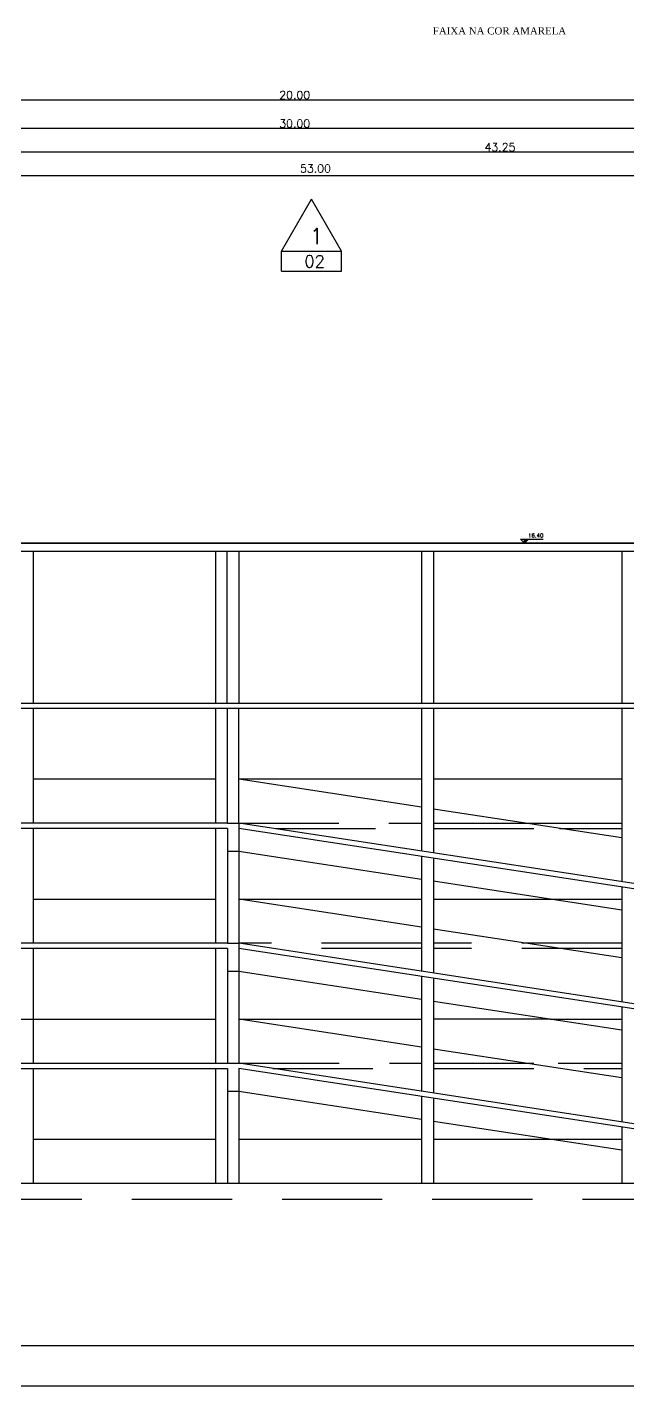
# Model space of a CAD drawing. Header units: millimetres. Extents: x 682 to 1119, y 341 to 434.
# Drawn here: x 1062.1 to 1077.1, y 340.63 to 374.58 of the extents above; entities that cross this region are included whole.
import ezdxf

# ---------------------------------------------------------------- set-up
doc = ezdxf.new("R2010")
doc.units = ezdxf.units.MM
doc.linetypes.add('DASHED', pattern=[0.75, 0.5, -0.25])
doc.linetypes.add('HIDDEN', pattern=[0.375, 0.25, -0.125])
for name, color, linetype in [('AR-ALVENARIA_EM_VISTA-001-C', 1, 'Continuous'), ('AR-ALVENARIA_EM_VISTA-002-C', 2, 'Continuous'), ('AR-ALVENARIA_EM_VISTA-004-C', 4, 'Continuous'), ('AR-COBERTURA_EM_VISTA-002-C', 2, 'Continuous'), ('AR-COTAS-001-C', 1, 'Continuous'), ('AR-INDICAÇÕES_GRÁFICAS-002-C', 2, 'Continuous'), ('AR-TEXTOS_ALTURA_2_0MM-002-C', 2, 'Continuous'), ('AR-TEXTOS_ALTURA_3_0MM-003C', 3, 'Continuous'), ('AR-TEXTOS_ALTURA_4_0MM-004-C', 4, 'Continuous'), ('CORTE', 7, 'Continuous'), ('PENA-06', 6, 'Continuous'), ('PENA_2', 2, 'Continuous'), ('PENA_6', 5, 'Continuous')]:
    doc.layers.add(name, color=color, linetype=linetype)
doc.styles.add('R80', font='simplex.shx', dxfattribs={"height": 0.1})
doc.styles.add('ROMAND', font='times.ttf')
doc.styles.add('ROMANS', font='romans')
doc.styles.add('T20', font='simplex.shx', dxfattribs={"height": 0.2})
doc.dimstyles.new('ISO-25_WS', dxfattribs={"dimscale": 0.282828, "dimtxt": 0.8, "dimasz": 2, "dimexe": 0.1, "dimexo": 0.625, "dimgap": 0.325, "dimtad": 1, "dimzin": 4, "dimdsep": 46, "dimtxsty": 'Standard', "dimsah": 1, "dimcen": 2.5, "dimadec": 0, "dimazin": 0, "dimtfac": 1, "dimtdec": 0, "dimtmove": 2, "dimatfit": 3, "dimfxl": 1, "dimtolj": 1, "dimtzin": 0, "dimarcsym": 0})

# ---------------------------------------------------------------- blocks, each defined once
blk = doc.blocks.new('_DOT')
at = {"color": 0, "linetype": 'ByBlock'}
blk.add_line((-0.5, 0), (-1, 0), dxfattribs=at)
at = {"color": 0, "linetype": 'ByBlock', "const_width": 0.5}
blk.add_lwpolyline([(-0.25, 0, 1), (0.25, 0, 1)], format="xyb", close=True, dxfattribs=at)
blk = doc.blocks.new('*D162')
at = {"layer": 'AR-COTAS-001-C', "color": 1, "lineweight": -2}
for p, q in [((1042.916, 374.305), (1042.916, 370.771)), ((1095.684, 372.305), (1095.684, 370.771)), ((1095.634, 370.871), (1042.966, 370.871))]:
    blk.add_line(p, q, dxfattribs=at)
at = {"layer": 'DEFPOINTS', "color": 0}
for p in [(1042.916, 374.405), (1095.684, 372.405), (1042.916, 370.871)]:
    blk.add_point(p, dxfattribs=at)
at = {"layer": 'AR-COTAS-001-C', "color": 1, "lineweight": -2, "xscale": 0.05, "yscale": 0.05, "zscale": 0.05, "rotation": 180}
blk.add_blockref('_DOT', (1042.916, 370.871), dxfattribs=at)
at = {"layer": 'AR-COTAS-001-C', "color": 1, "lineweight": -2, "xscale": 0.05, "yscale": 0.05, "zscale": 0.05}
blk.add_blockref('_DOT', (1095.684, 370.871), dxfattribs=at)
at = {"layer": 'AR-COTAS-001-C', "color": 3, "insert": (1069.3, 371.051), "char_height": 0.2, "attachment_point": 5, "style": 'ROMANS'}
blk.add_mtext('\\A1;53.00', dxfattribs=at)
blk = doc.blocks.new('*D172')
at = {"layer": 'AR-COTAS-001-C', "color": 1, "lineweight": -2}
for p, q in [((1058.781, 373.338), (1058.781, 372.663)), ((1078.781, 373.338), (1078.781, 372.663)), ((1078.731, 372.763), (1058.831, 372.763))]:
    blk.add_line(p, q, dxfattribs=at)
at = {"layer": 'DEFPOINTS', "color": 0}
for p in [(1058.781, 373.438), (1078.781, 373.438), (1058.781, 372.763)]:
    blk.add_point(p, dxfattribs=at)
at = {"layer": 'AR-COTAS-001-C', "color": 1, "lineweight": -2, "xscale": 0.05, "yscale": 0.05, "zscale": 0.05, "rotation": 180}
blk.add_blockref('_DOT', (1058.781, 372.763), dxfattribs=at)
at = {"layer": 'AR-COTAS-001-C', "color": 1, "lineweight": -2, "xscale": 0.05, "yscale": 0.05, "zscale": 0.05}
blk.add_blockref('_DOT', (1078.781, 372.763), dxfattribs=at)
at = {"layer": 'AR-COTAS-001-C', "color": 3, "insert": (1068.781, 372.888), "char_height": 0.2, "attachment_point": 5, "style": 'ROMANS'}
blk.add_mtext('\\A1;20.00', dxfattribs=at)
blk = doc.blocks.new('*D176')
at = {"layer": 'AR-COTAS-001-C', "color": 1, "lineweight": -2}
for p, q in [((1053.781, 372.624), (1053.781, 371.949)), ((1083.781, 372.624), (1083.781, 371.949)), ((1083.731, 372.049), (1053.831, 372.049))]:
    blk.add_line(p, q, dxfattribs=at)
at = {"layer": 'DEFPOINTS', "color": 0}
for p in [(1053.781, 372.724), (1083.781, 372.724), (1053.781, 372.049)]:
    blk.add_point(p, dxfattribs=at)
at = {"layer": 'AR-COTAS-001-C', "color": 1, "lineweight": -2, "xscale": 0.05, "yscale": 0.05, "zscale": 0.05, "rotation": 180}
blk.add_blockref('_DOT', (1053.781, 372.049), dxfattribs=at)
at = {"layer": 'AR-COTAS-001-C', "color": 1, "lineweight": -2, "xscale": 0.05, "yscale": 0.05, "zscale": 0.05}
blk.add_blockref('_DOT', (1083.781, 372.049), dxfattribs=at)
at = {"layer": 'AR-COTAS-001-C', "color": 3, "insert": (1068.781, 372.174), "char_height": 0.2, "attachment_point": 5, "style": 'ROMANS'}
blk.add_mtext('\\A1;30.00', dxfattribs=at)
blk = doc.blocks.new('*D179')
at = {"layer": 'AR-COTAS-001-C', "color": 1, "lineweight": -2}
for p, q in [((1052.281, 372.033), (1052.281, 371.358)), ((1095.534, 372.033), (1095.534, 371.358)), ((1095.484, 371.458), (1052.331, 371.458))]:
    blk.add_line(p, q, dxfattribs=at)
at = {"layer": 'DEFPOINTS', "color": 0}
for p in [(1052.281, 372.133), (1095.534, 372.133), (1052.281, 371.458)]:
    blk.add_point(p, dxfattribs=at)
at = {"layer": 'AR-COTAS-001-C', "color": 1, "lineweight": -2, "xscale": 0.05, "yscale": 0.05, "zscale": 0.05, "rotation": 180}
blk.add_blockref('_DOT', (1052.281, 371.458), dxfattribs=at)
at = {"layer": 'AR-COTAS-001-C', "color": 1, "lineweight": -2, "xscale": 0.05, "yscale": 0.05, "zscale": 0.05}
blk.add_blockref('_DOT', (1095.534, 371.458), dxfattribs=at)
at = {"layer": 'AR-COTAS-001-C', "color": 3, "insert": (1073.908, 371.583), "char_height": 0.2, "attachment_point": 5, "style": 'ROMANS'}
blk.add_mtext('\\A1;43.25', dxfattribs=at)

msp = doc.modelspace()

# ---------------------------------------------------------------- hatches: boundary and pattern name
at = {"layer": 'AR-INDICAÇÕES_GRÁFICAS-002-C', "ltscale": 2}
msp.add_hatch(color=256, dxfattribs=at).paths.add_polyline_path([(1074.622, 361.79), (1074.522, 361.79), (1074.522, 361.69)])

# ---------------------------------------------------------------- linework, layer by layer
at = {"layer": 'AR-ALVENARIA_EM_VISTA-001-C', "ltscale": 5}
for p, q in [((1066.8, 355.79), (1062.25, 355.79)), ((1071.95, 355.79), (1067.385, 355.79)), ((1076.95, 355.79), (1072.25, 355.79)), ((1062.25, 346.79), (1066.8, 346.79)), ((1067.385, 346.79), (1071.95, 346.79)), ((1072.25, 346.79), (1075.158, 346.79))]:
    msp.add_line(p, q, dxfattribs=at)
at = {"layer": 'AR-ALVENARIA_EM_VISTA-001-C', "linetype": 'DASHED', "ltscale": 5}
for p, q in [((1067.385, 354.69), (1071.95, 354.69)), ((1068.298, 354.56), (1071.95, 354.56)), ((1072.25, 354.69), (1074.544, 354.69)), ((1072.25, 354.56), (1075.391, 354.56)), ((1075.158, 352.79), (1076.95, 352.79)), ((1071.95, 351.69), (1067.385, 351.69)), ((1071.95, 351.56), (1068.233, 351.56)), ((1076.95, 351.69), (1072.25, 351.69)), ((1076.95, 351.56), (1072.25, 351.56)), ((1075.158, 349.79), (1076.95, 349.79)), ((1067.395, 348.688), (1071.95, 348.688)), ((1068.233, 348.56), (1071.95, 348.56)), ((1072.25, 348.688), (1075.361, 348.688)), ((1072.25, 348.56), (1076.238, 348.56)), ((1075.158, 346.79), (1076.95, 346.79)), ((1038.467, 345.29), (1097.4, 345.29))]:
    msp.add_line(p, q, dxfattribs=at)
at = {"layer": 'AR-ALVENARIA_EM_VISTA-001-C', "ltscale": 2}
for p, q in [((1074.544, 354.69), (1076.95, 354.69)), ((1075.391, 354.56), (1076.95, 354.56)), ((1062.25, 352.79), (1066.8, 352.79)), ((1067.385, 352.79), (1071.95, 352.79)), ((1072.25, 352.79), (1075.158, 352.79)), ((1057.4, 349.79), (1066.8, 349.79)), ((1067.385, 349.79), (1071.95, 349.79)), ((1075.158, 349.79), (1072.25, 349.79)), ((1075.361, 348.688), (1076.95, 348.688)), ((1076.238, 348.56), (1076.95, 348.56))]:
    msp.add_line(p, q, dxfattribs=at)
at = {"layer": 'AR-ALVENARIA_EM_VISTA-002-C', "ltscale": 2}
for p, q in [((1055.477, 361.69), (1085.477, 361.69)), ((1062.25, 361.49), (1062.25, 357.69)), ((1066.8, 361.49), (1066.8, 357.69)), ((1067.085, 361.49), (1067.085, 357.69)), ((1067.385, 361.49), (1067.385, 357.69)), ((1071.95, 361.49), (1071.95, 357.69)), ((1072.25, 361.49), (1072.25, 357.69)), ((1076.95, 361.49), (1076.95, 357.69)), ((1062.25, 357.56), (1062.25, 354.69)), ((1066.8, 357.56), (1066.8, 354.69)), ((1067.1, 354.69), (1067.1, 357.56)), ((1067.385, 354.69), (1067.385, 357.56)), ((1071.95, 357.56), (1071.95, 354)), ((1072.25, 357.56), (1072.25, 353.954)), ((1076.95, 357.56), (1076.95, 353.233)), ((1062.25, 354.56), (1062.25, 351.69)), ((1066.8, 354.56), (1066.8, 351.69)), ((1067.1, 353.982), (1067.1, 351.69)), ((1067.385, 353.982), (1067.385, 351.69)), ((1071.95, 353.858), (1071.95, 350.99)), ((1072.25, 353.812), (1072.25, 350.944)), ((1076.95, 353.092), (1076.95, 350.223)), ((1062.25, 351.56), (1062.25, 348.69)), ((1066.8, 351.56), (1066.8, 348.69)), ((1067.1, 351.025), (1067.1, 348.69)), ((1067.385, 351.025), (1067.385, 348.69)), ((1071.95, 350.858), (1071.95, 347.99)), ((1072.25, 350.812), (1072.25, 347.944)), ((1076.95, 350.092), (1076.95, 347.223)), ((1062.25, 348.56), (1062.25, 345.69)), ((1066.8, 348.56), (1066.8, 345.69)), ((1067.1, 347.982), (1067.1, 345.69)), ((1067.385, 347.982), (1067.385, 345.69)), ((1071.95, 347.858), (1071.95, 345.69)), ((1072.25, 347.812), (1072.25, 345.69)), ((1076.95, 347.092), (1076.95, 345.69)), ((1071.95, 346.417), (1071.95, 345.69)), ((1072.25, 346.462), (1072.25, 345.69))]:
    msp.add_line(p, q, dxfattribs=at)
at = {"layer": 'AR-ALVENARIA_EM_VISTA-004-C', "ltscale": 2}
for p, q in [((1041.07, 357.69), (1094.1, 357.69)), ((1040.92, 357.56), (1093.95, 357.56)), ((1067.1, 354.56), (1040.92, 354.56)), ((1067.1, 354.69), (1041.07, 354.69)), ((1086.95, 351.69), (1067.385, 354.69)), ((1086.931, 351.561), (1067.385, 354.558)), ((1067.1, 351.56), (1040.92, 351.56)), ((1067.1, 351.69), (1041.07, 351.69)), ((1086.95, 348.69), (1067.385, 351.69)), ((1086.931, 348.561), (1067.385, 351.558)), ((1061.95, 348.69), (1067.385, 348.69)), ((1061.95, 348.56), (1067.1, 348.56)), ((1086.95, 345.69), (1067.385, 348.69)), ((1086.092, 345.69), (1067.385, 348.558)), ((1040.92, 345.69), (1086.092, 345.69))]:
    msp.add_line(p, q, dxfattribs=at)
at = {"layer": 'AR-ALVENARIA_EM_VISTA-004-C', "ltscale": 5}
for p, q in [((1067.1, 354.69), (1067.385, 354.69)), ((1067.1, 354.56), (1067.1, 353.982)), ((1067.385, 354.69), (1067.385, 353.982)), ((1067.385, 353.982), (1067.1, 353.982)), ((1067.1, 351.69), (1067.385, 351.69)), ((1067.1, 351.56), (1067.1, 350.982)), ((1067.385, 351.69), (1067.385, 350.982)), ((1067.385, 350.982), (1067.1, 350.982)), ((1067.1, 348.56), (1067.1, 347.982)), ((1067.385, 348.558), (1067.385, 347.982)), ((1067.385, 347.982), (1067.1, 347.982))]:
    msp.add_line(p, q, dxfattribs=at)
at = {"layer": 'AR-ALVENARIA_EM_VISTA-004-C', "linetype": 'ByBlock', "ltscale": 5}
msp.add_lwpolyline([(1055.477, 361.49), (1085.477, 361.49), (1085.477, 361.69), (1055.477, 361.69)], close=True, dxfattribs=at)
at = {"layer": 'AR-COBERTURA_EM_VISTA-002-C', "linetype": 'ByBlock', "ltscale": 5}
for p, q in [((1071.95, 355.088), (1067.385, 355.788)), ((1076.95, 354.321), (1072.25, 355.042)), ((1071.95, 353.282), (1067.385, 353.982)), ((1076.95, 352.515), (1072.25, 353.236)), ((1071.95, 352.088), (1067.385, 352.788)), ((1076.95, 351.321), (1072.25, 352.042)), ((1071.95, 350.282), (1067.385, 350.982)), ((1076.95, 349.515), (1072.25, 350.236)), ((1071.95, 349.09), (1067.385, 349.79)), ((1076.95, 348.323), (1072.25, 349.044)), ((1071.95, 347.282), (1067.385, 347.982)), ((1076.95, 346.515), (1072.25, 347.236))]:
    msp.add_line(p, q, dxfattribs=at)
at = {"layer": 'AR-INDICAÇÕES_GRÁFICAS-002-C', "ltscale": 2}
for p, q in [((1068.454, 368.989), (1069.204, 370.288)), ((1069.954, 368.989), (1069.204, 370.288)), ((1068.454, 368.989), (1069.954, 368.989)), ((1068.454, 368.489), (1068.454, 368.989)), ((1069.954, 368.489), (1069.954, 368.989)), ((1068.454, 368.489), (1069.954, 368.489)), ((1074.522, 361.69), (1074.422, 361.79)), ((1074.422, 361.79), (1074.983, 361.79)), ((1074.522, 361.69), (1074.522, 361.79)), ((1074.522, 361.69), (1074.622, 361.79))]:
    msp.add_line(p, q, dxfattribs=at)
at = {"layer": 'CORTE'}
msp.add_line((1067.1, 351.69), (1067.1, 351.69), dxfattribs=at)
at = {"layer": 'PENA-06', "linetype": 'HIDDEN'}
msp.add_line((1067.1, 345.56), (1067.1, 345.56), dxfattribs=at)
at = {"layer": 'PENA_2'}
msp.add_line((999.311, 340.627), (1119.311, 340.627), dxfattribs=at)
at = {"layer": 'PENA_6'}
for q in [(1001.833, 341.627), (1043.178, 341.627)]:
    msp.add_line((1118.311, 341.627), q, dxfattribs=at)

# ---------------------------------------------------------------- texts
at = {"layer": 'AR-TEXTOS_ALTURA_2_0MM-002-C'}
for s, height, style, p in [('FAIXA NA COR AMARELA', 0.18, 'ROMAND', (1072.23, 374.402)), ('16.40', 0.1, 'R80', (1074.607, 361.829))]:
    msp.add_text(s, height=height, dxfattribs=dict(at, style=style)).set_placement(p)
at = {"layer": 'AR-TEXTOS_ALTURA_3_0MM-003C', "style": 'T20'}
msp.add_text('02', height=0.3, dxfattribs=at).set_placement((1069.021, 368.579))
at = {"layer": 'AR-TEXTOS_ALTURA_4_0MM-004-C', "ltscale": 2, "style": 'R80'}
msp.add_text('1', height=0.4, dxfattribs=at).set_placement((1069.153, 369.158))

# ---------------------------------------------------------------- dimensions: what is measured, and where the dimension line sits
at = {"layer": 'AR-COTAS-001-C', "ltscale": 5}
dim = msp.add_linear_dim(base=(1042.916, 370.871), p1=(1095.684, 372.405), p2=(1042.916, 374.405), text='53.00', dimstyle='ISO-25_WS', override={"dimscale": 0.05, "dimtxt": 4, "dimasz": 1, "dimexe": 2, "dimexo": 2, "dimgap": 0.5, "dimzin": 5, "dimtxsty": 'ROMANS', "dimblk1": 'DOT', "dimblk2": 'DOT', "dimdle": 0.2, "dimclrd": 1, "dimclre": 1, "dimclrt": 3, "dimtdec": 2, "dimtix": 1, "dimtzin": 1}, dxfattribs=at)
dim.commit()
dim.dimension.update_dxf_attribs({"geometry": '*D162', "text_midpoint": (1069.3, 371.051), "dimtype": 160})
for base, p1, p2, picture, middle in [((1058.781, 372.763), (1078.781, 373.438), (1058.781, 373.438), '*D172', (1068.781, 372.888)), ((1053.781, 372.049), (1083.781, 372.724), (1053.781, 372.724), '*D176', (1068.781, 372.174)), ((1052.281, 371.458), (1095.534, 372.133), (1052.281, 372.133), '*D179', (1073.908, 371.583))]:
    dim = msp.add_linear_dim(base=base, p1=p1, p2=p2, angle=180, dimstyle='ISO-25_WS', override={"dimscale": 0.05, "dimtxt": 4, "dimasz": 1, "dimexe": 2, "dimexo": 2, "dimgap": 0.5, "dimzin": 5, "dimtxsty": 'ROMANS', "dimblk1": 'DOT', "dimblk2": 'DOT', "dimdle": 0.2, "dimclrd": 1, "dimclre": 1, "dimclrt": 3, "dimtdec": 2, "dimtix": 1, "dimtzin": 1}, dxfattribs=at)
    dim.commit()
    dim.dimension.update_dxf_attribs({"geometry": picture, "text_midpoint": middle})

doc.saveas('drawing.dxf')
